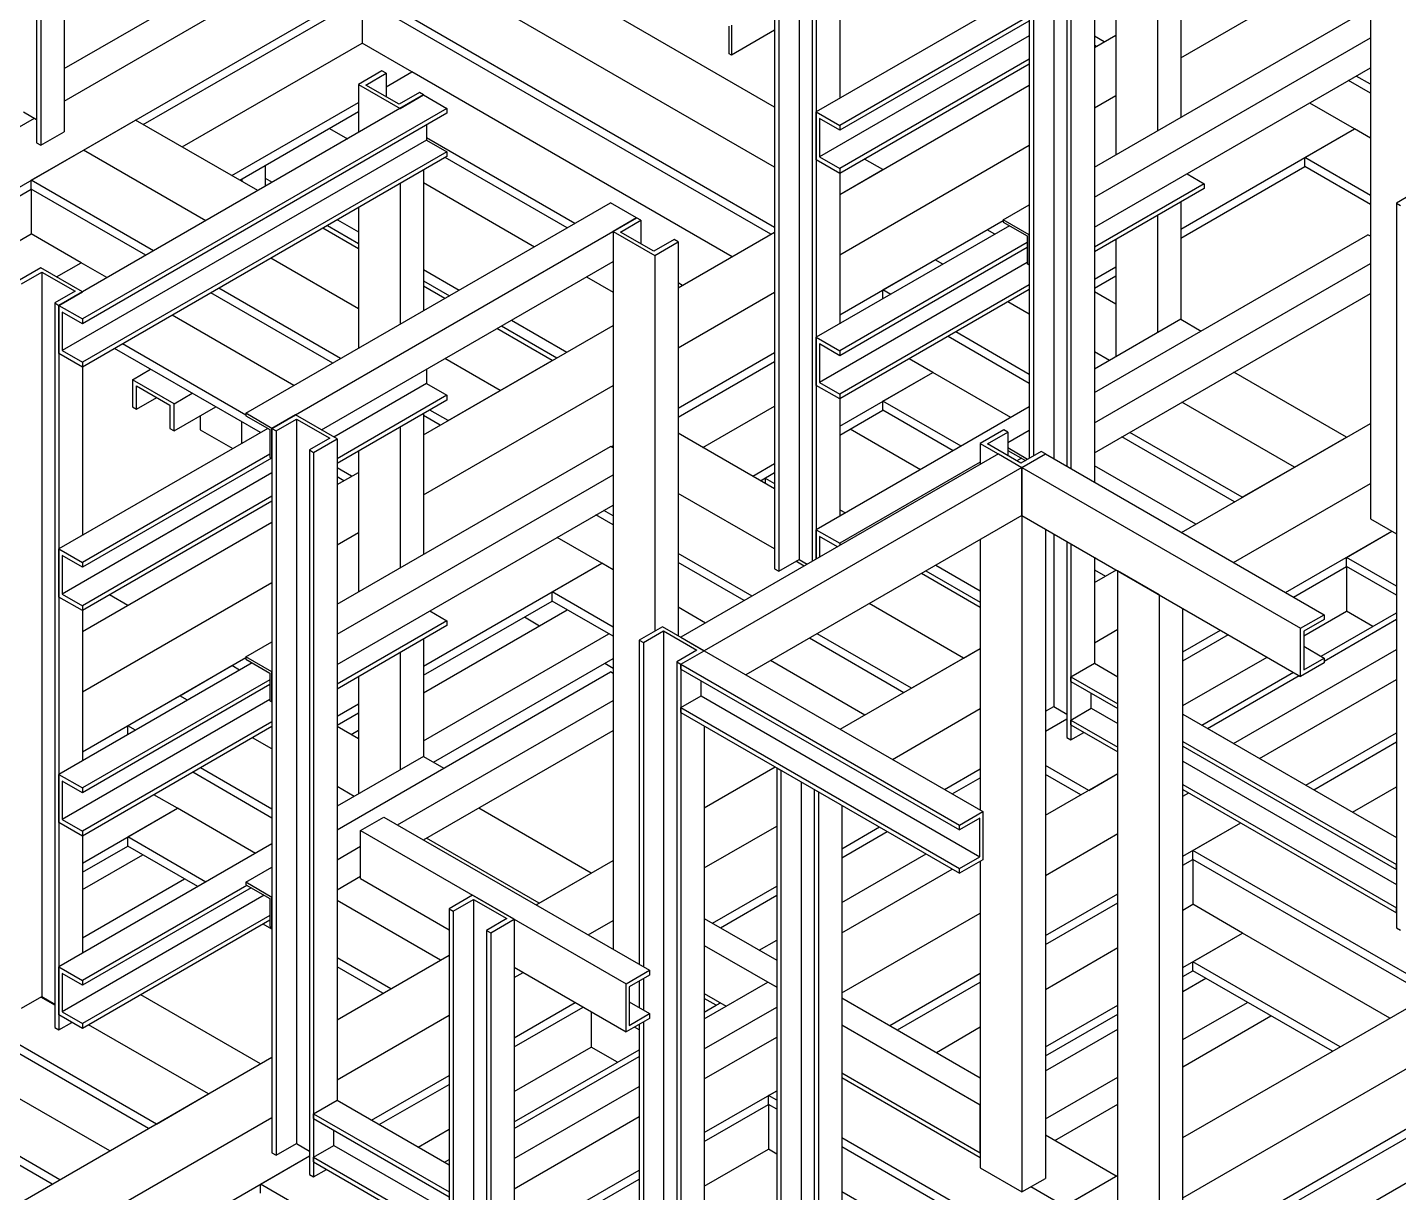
# Model space of a CAD drawing. Header units: millimetres. Extents: x 0 to 16187, y -20471 to 6290.
# Drawn here: x 7328.6 to 7421.6, y 2799.6 to 2878.7 of the extents above; entities that cross this region are included whole.
import ezdxf

# ---------------------------------------------------------------- set-up
doc = ezdxf.new("R2010")
doc.units = ezdxf.units.MM

msp = doc.modelspace()

# ---------------------------------------------------------------- linework, layer by layer
at = {"color": 7, "linetype": 'Continuous', "lineweight": 25}
for p, q in [((7331.05851, 2920.80916), (7331.05851, 2871.61257)), ((7329.18468, 2920.05398), (7329.18468, 2870.85739)), ((7329.46752, 2919.8907), (7329.46752, 2870.69411)), ((7255.61022, 2826.057), (7383.91474, 2900.12563)), ((7419.7297, 2894.52081), (7419.7297, 2845.32423)), ((7379.28319, 2891.13272), (7379.28319, 2841.93614)), ((7379.56603, 2890.96944), (7379.56603, 2841.77286)), ((7380.94489, 2891.76544), (7380.94489, 2842.56885)), ((7381.82878, 2889.66319), (7381.82878, 2842.43398)), ((7382.11162, 2889.4999), (7382.11162, 2842.59726)), ((7331.05851, 2875.89888), (7349.79684, 2886.71629)), ((7379.28319, 2873.28621), (7358.35283, 2885.36905)), ((7383.70261, 2885.31528), (7383.70261, 2873.88341)), ((7331.05851, 2873.69441), (7350.82214, 2885.10372)), ((7406.86036, 2876.63348), (7419.12866, 2883.71582)), ((7379.28319, 2869.20417), (7354.8173, 2883.32803)), ((7398.23365, 2881.78485), (7398.23365, 2849.41427)), ((7406.86036, 2882.14901), (7406.86036, 2872.59757)), ((7336.43261, 2872.10237), (7351.28176, 2880.6746)), ((7379.28319, 2865.12213), (7351.28176, 2881.28701)), ((7379.03562, 2864.65264), (7351.28176, 2880.6746)), ((7351.28176, 2880.6746), (7351.28176, 2877.63235)), ((7396.29141, 2881.15077), (7382.11162, 2872.96495)), ((7396.57195, 2881.15213), (7396.57195, 2849.43468)), ((7396.85479, 2880.98885), (7396.85479, 2849.59796)), ((7405.26937, 2881.23055), (7405.26937, 2871.67911)), ((7399.11754, 2879.6826), (7399.11754, 2848.90401)), ((7400.99137, 2880.43777), (7400.99137, 2847.82227)), ((7400.99137, 2869.20948), (7419.55292, 2879.92483)), ((7376.20728, 2876.89554), (7376.20728, 2878.77359)), ((7376.3487, 2878.85525), (7376.3487, 2876.8139)), ((7396.43053, 2879.39417), (7383.70261, 2872.04649)), ((7396.53868, 2879.12999), (7383.70261, 2871.71988)), ((7399.40038, 2879.51932), (7399.40038, 2848.74073)), ((7402.44094, 2879.59774), (7402.44094, 2870.04629)), ((7379.28319, 2878.50795), (7376.3487, 2876.8139)), ((7396.57195, 2878.12826), (7382.32375, 2869.90295)), ((7400.99137, 2877.32743), (7402.44094, 2878.16425)), ((7401.66206, 2877.71461), (7400.99137, 2878.10179)), ((7400.99137, 2867.16846), (7419.7297, 2877.98586)), ((7339.06756, 2870.58124), (7351.28176, 2877.63235)), ((7354.6582, 2875.68318), (7351.28176, 2877.63235)), ((7376.3487, 2876.8139), (7376.20728, 2876.89554)), ((7401.13164, 2877.40841), (7400.99137, 2877.48938)), ((7396.57195, 2876.53626), (7383.70261, 2869.10695)), ((7396.57195, 2876.20964), (7383.70261, 2868.78033)), ((7352.62527, 2875.74343), (7351.03428, 2874.82497)), ((7351.52925, 2874.78415), (7352.90811, 2875.58015)), ((7352.90811, 2875.58015), (7352.62527, 2875.74343)), ((7352.90811, 2874.67287), (7354.6582, 2875.68318)), ((7352.90811, 2875.58015), (7352.90811, 2873.98815)), ((7376.40067, 2863.13152), (7354.6582, 2875.68318)), ((7400.99137, 2865.1271), (7419.7297, 2875.94451)), ((7419.7297, 2874.22498), (7418.24038, 2875.08474)), ((7419.7297, 2874.83738), (7418.77079, 2875.39095)), ((7355.45369, 2874.11061), (7330.70496, 2859.82347)), ((7351.03428, 2874.82497), (7353.8627, 2873.19215)), ((7351.03428, 2874.82497), (7351.03428, 2871.55934)), ((7353.79199, 2873.4779), (7351.52925, 2874.78415)), ((7355.17085, 2874.27389), (7353.79199, 2873.4779)), ((7353.8627, 2873.19215), (7355.45369, 2874.11061)), ((7355.45369, 2874.11061), (7355.17085, 2874.27389)), ((7355.45369, 2874.11061), (7357.04468, 2873.19215)), ((7383.70261, 2867.34684), (7396.57195, 2874.77615)), ((7357.04468, 2873.19215), (7332.29595, 2858.90501)), ((7342.44399, 2868.63207), (7351.03428, 2873.59113)), ((7357.04468, 2873.19215), (7357.04468, 2872.86554)), ((7400.99137, 2873.24539), (7402.44094, 2874.08221)), ((7418.65136, 2871.80524), (7415.60543, 2873.56362)), ((7302.80959, 2857.38666), (7329.04325, 2872.53103)), ((7328.30079, 2872.95965), (7329.18468, 2872.44939)), ((7357.04468, 2872.86554), (7332.29595, 2858.57839)), ((7332.36666, 2870.36755), (7335.90219, 2872.40857)), ((7344.20377, 2867.61617), (7335.90219, 2872.40857)), ((7342.97441, 2868.32587), (7351.03428, 2872.97873)), ((7382.11162, 2872.96495), (7383.70261, 2872.04649)), ((7382.11162, 2869.69879), (7382.11162, 2872.96495)), ((7383.70261, 2871.71988), (7382.32375, 2872.51588)), ((7382.32375, 2872.51588), (7382.32375, 2869.90295)), ((7329.46752, 2870.69411), (7331.05851, 2871.61257)), ((7349.06883, 2871.8441), (7350.29819, 2871.13441)), ((7355.66582, 2872.06954), (7355.66582, 2871.0486)), ((7383.70261, 2872.04649), (7383.70261, 2871.71988)), ((7406.86036, 2864.99844), (7418.65136, 2871.80524)), ((7415.27493, 2869.85607), (7418.65136, 2871.80524)), ((7419.7297, 2871.18273), (7418.65136, 2871.80524)), ((7329.18468, 2870.85739), (7329.46752, 2870.69411)), ((7355.66582, 2871.0486), (7330.91709, 2856.76146)), ((7365.73411, 2865.39084), (7355.66582, 2871.20314)), ((7355.66582, 2871.0486), (7357.04468, 2870.25261)), ((7383.70261, 2863.2648), (7396.57195, 2870.69411)), ((7328.83112, 2868.32653), (7332.36666, 2870.36755)), ((7357.04468, 2870.25261), (7332.29595, 2855.96546)), ((7357.04468, 2869.92599), (7332.29595, 2855.63885)), ((7340.66824, 2865.57515), (7332.36666, 2870.36755)), ((7365.20369, 2865.08464), (7356.931, 2869.86036)), ((7357.04468, 2870.25261), (7357.04468, 2869.92599)), ((7383.70261, 2868.78033), (7382.11162, 2869.69879)), ((7382.32375, 2869.90295), (7383.70261, 2869.10695)), ((7386.6371, 2869.04089), (7385.39553, 2869.75763)), ((7419.7297, 2867.28438), (7415.27493, 2869.85607)), ((7415.27493, 2869.24366), (7415.27493, 2869.85607)), ((7344.70567, 2869.3253), (7344.70567, 2867.90591)), ((7355.45369, 2869.00753), (7355.45369, 2859.45609)), ((7383.70261, 2869.10695), (7383.70261, 2868.78033)), ((7383.70261, 2867.34684), (7386.6371, 2869.04089)), ((7383.70261, 2868.78033), (7383.70261, 2858.57327)), ((7406.86036, 2864.38603), (7415.27493, 2869.24366)), ((7407.28234, 2868.7588), (7408.45135, 2868.08395)), ((7419.7297, 2866.67198), (7415.27493, 2869.24366)), ((7307.61801, 2855.46805), (7328.83112, 2867.71412)), ((7337.1327, 2863.53413), (7328.83112, 2868.32653)), ((7328.83112, 2867.71412), (7328.83112, 2868.32653)), ((7336.60229, 2863.22793), (7328.83112, 2867.71412)), ((7328.83112, 2867.71412), (7328.83112, 2864.67188)), ((7343.11468, 2868.40684), (7343.11468, 2868.24489)), ((7344.70567, 2868.46435), (7345.18935, 2868.18513)), ((7353.8627, 2868.08907), (7353.8627, 2858.53763)), ((7355.45369, 2868.1582), (7362.99076, 2863.80714)), ((7408.45135, 2868.08395), (7400.99137, 2863.7774)), ((7408.45135, 2867.75733), (7400.99137, 2863.45078)), ((7408.45135, 2868.08395), (7408.45135, 2867.75733)), ((7423.08846, 2867.6814), (7421.49747, 2866.76294)), ((7343.39752, 2852.49621), (7368.14626, 2866.78335)), ((7369.91403, 2865.76284), (7368.14626, 2866.78335)), ((7394.80418, 2865.63769), (7396.57195, 2866.6582)), ((7406.86036, 2866.83887), (7406.86036, 2858.8773)), ((7421.49747, 2866.76294), (7421.78031, 2866.59966)), ((7421.49747, 2866.76294), (7421.49747, 2817.56635)), ((7345.16529, 2851.4757), (7369.91403, 2865.76284)), ((7351.03428, 2866.45625), (7351.03428, 2856.90481)), ((7369.91403, 2865.76284), (7368.32304, 2864.84438)), ((7370.19687, 2865.59956), (7369.91403, 2865.76284)), ((7405.26937, 2865.92041), (7405.26937, 2857.95884)), ((7351.03428, 2863.673), (7348.62365, 2865.06463)), ((7348.93736, 2865.24573), (7351.03428, 2864.03521)), ((7349.60922, 2865.63359), (7351.03428, 2864.81093)), ((7368.32304, 2864.84438), (7371.15146, 2863.21156)), ((7368.32304, 2864.84438), (7368.32304, 2816.10482)), ((7368.81801, 2864.80356), (7370.19687, 2865.59956)), ((7371.08075, 2863.49731), (7368.81801, 2864.80356)), ((7370.19687, 2865.59956), (7370.19687, 2864.00756)), ((7372.74245, 2861.01968), (7379.28319, 2864.79556)), ((7395.23058, 2865.22823), (7382.11162, 2857.65481)), ((7383.70261, 2859.18276), (7394.80418, 2865.59156)), ((7390.17264, 2862.91783), (7393.70817, 2864.95885)), ((7394.23606, 2864.6541), (7393.70817, 2864.95885)), ((7396.57195, 2864.61718), (7394.80418, 2865.63769)), ((7394.80418, 2865.63769), (7394.80418, 2865.47438)), ((7394.80418, 2865.47438), (7396.43053, 2864.53551)), ((7310.25295, 2853.94693), (7328.83112, 2864.67188)), ((7332.20756, 2862.7227), (7328.83112, 2864.67188)), ((7372.45961, 2864.2933), (7371.08075, 2863.49731)), ((7371.15146, 2863.21156), (7372.74245, 2864.13002)), ((7372.74245, 2864.13002), (7372.45961, 2864.2933)), ((7372.74245, 2864.13002), (7372.74245, 2837.39266)), ((7396.43053, 2864.08403), (7383.70261, 2856.73635)), ((7396.43053, 2864.53551), (7396.43053, 2862.65747)), ((7396.57195, 2862.57583), (7396.57195, 2864.61718)), ((7400.99137, 2853.89934), (7419.55292, 2864.61469)), ((7402.44094, 2864.2876), (7402.44094, 2856.32603)), ((7419.7297, 2864.51264), (7419.55292, 2864.61469)), ((7351.03428, 2859.59096), (7345.08811, 2863.02361)), ((7371.15146, 2863.21156), (7371.15146, 2837.69881)), ((7396.43053, 2863.75741), (7383.70261, 2856.40974)), ((7329.46752, 2862.37475), (7327.87653, 2861.45629)), ((7328.15937, 2861.293), (7329.53823, 2862.089)), ((7332.29595, 2860.74193), (7329.46752, 2862.37475)), ((7329.53823, 2862.089), (7331.80097, 2860.78275)), ((7329.53823, 2862.089), (7329.53823, 2812.89242)), ((7330.53617, 2861.75783), (7332.20756, 2862.7227)), ((7333.96734, 2861.7068), (7332.20756, 2862.7227)), ((7348.52433, 2851.37348), (7368.32304, 2862.80303)), ((7355.45369, 2862.25965), (7357.88191, 2860.85787)), ((7396.43053, 2862.73648), (7382.32375, 2854.5928)), ((7386.6371, 2860.87681), (7390.17264, 2862.91783)), ((7390.70052, 2862.61308), (7390.17264, 2862.91783)), ((7396.43053, 2862.65747), (7396.57195, 2862.57583)), ((7400.99137, 2851.85832), (7419.7297, 2862.67572)), ((7400.99137, 2861.61035), (7402.44094, 2862.44716)), ((7355.45369, 2861.48394), (7357.21005, 2860.47001)), ((7356.89634, 2860.28891), (7355.45369, 2861.12173)), ((7366.52658, 2861.76596), (7368.32304, 2860.72888)), ((7373.02423, 2861.18234), (7372.74245, 2861.34501)), ((7396.57195, 2861.22612), (7383.70261, 2853.79681)), ((7400.99137, 2860.99794), (7402.44094, 2861.83476)), ((7331.80097, 2860.78275), (7330.42211, 2859.98675)), ((7330.70496, 2859.82347), (7332.29595, 2860.74193)), ((7349.29485, 2855.90066), (7341.02216, 2860.67639)), ((7349.82527, 2856.20687), (7341.55258, 2860.98259)), ((7372.74245, 2856.93764), (7379.28319, 2860.71352)), ((7396.57195, 2860.8995), (7383.70261, 2853.47019)), ((7387.16499, 2860.57206), (7386.6371, 2860.87681)), ((7386.6371, 2860.26732), (7386.6371, 2860.87681)), ((7402.44094, 2859.91753), (7400.99137, 2860.75434)), ((7400.99137, 2849.81696), (7419.7297, 2860.63437)), ((7330.42211, 2859.98675), (7330.42211, 2810.79017)), ((7330.42211, 2859.98675), (7330.70496, 2859.82347)), ((7330.70496, 2859.82347), (7332.29595, 2858.90501)), ((7330.70496, 2856.55731), (7330.70496, 2859.82347)), ((7330.70496, 2859.82347), (7330.70496, 2810.62689)), ((7332.29595, 2858.57839), (7330.91709, 2859.37439)), ((7330.91709, 2859.37439), (7330.91709, 2856.76146)), ((7396.57195, 2859.22358), (7395.1204, 2860.06154)), ((7332.29595, 2858.90501), (7332.29595, 2858.57839)), ((7346.6599, 2854.37954), (7338.38721, 2859.15526)), ((7355.45369, 2851.03909), (7368.32304, 2858.4684)), ((7360.74587, 2858.42882), (7364.50018, 2856.26151)), ((7361.41773, 2858.81668), (7365.17204, 2856.64937)), ((7406.86036, 2858.8773), (7400.99137, 2855.48921)), ((7406.86036, 2858.8773), (7408.23737, 2858.08237)), ((7364.18646, 2856.08041), (7360.43216, 2858.24772)), ((7382.11162, 2857.65481), (7383.70261, 2856.73635)), ((7382.11162, 2854.38865), (7382.11162, 2857.65481)), ((7396.57195, 2854.52913), (7391.05445, 2857.71432)), ((7396.57195, 2855.14154), (7391.58487, 2858.02052)), ((7332.29595, 2855.63885), (7330.70496, 2856.55731)), ((7330.91709, 2856.76146), (7332.29595, 2855.96546)), ((7344.38172, 2851.18395), (7334.48036, 2856.89988)), ((7343.39752, 2852.36452), (7335.01078, 2857.20609)), ((7372.74245, 2852.8556), (7379.28319, 2856.63148)), ((7383.70261, 2856.40974), (7382.32375, 2857.20574)), ((7382.32375, 2857.20574), (7382.32375, 2854.5928)), ((7383.70261, 2856.73635), (7383.70261, 2856.40974)), ((7402.01607, 2856.08076), (7400.99137, 2856.6723)), ((7332.29595, 2855.96546), (7332.29595, 2855.63885)), ((7332.29595, 2855.63885), (7332.29595, 2844.20698)), ((7335.69006, 2854.77122), (7336.92889, 2855.48638)), ((7355.66582, 2855.49618), (7355.66582, 2854.51365)), ((7360.65093, 2854.03939), (7356.89662, 2856.2067)), ((7360.65093, 2854.03939), (7364.18646, 2856.08041)), ((7372.74245, 2852.24319), (7379.28319, 2856.01908)), ((7390.01354, 2855.27298), (7388.4195, 2856.19319)), ((7335.69006, 2854.77122), (7335.69006, 2852.93401)), ((7338.51849, 2853.13841), (7335.69006, 2854.77122)), ((7382.32375, 2854.5928), (7383.70261, 2853.79681)), ((7383.70261, 2851.62976), (7390.01354, 2855.27298)), ((7386.6371, 2853.3238), (7390.01354, 2855.27298)), ((7395.31517, 2852.21241), (7390.01354, 2855.27298)), ((7418.10335, 2850.87581), (7410.46445, 2855.28565)), ((7335.9729, 2854.36298), (7338.23564, 2853.05673)), ((7335.9729, 2852.77072), (7335.9729, 2854.36298)), ((7338.51849, 2853.13841), (7339.75731, 2853.85357)), ((7355.66582, 2854.51365), (7349.37532, 2850.88222)), ((7357.04468, 2853.71765), (7349.58471, 2849.4111)), ((7355.45369, 2846.95705), (7368.32304, 2854.38636)), ((7355.66582, 2854.51365), (7357.04468, 2853.71765)), ((7357.04468, 2853.71765), (7357.04468, 2853.39104)), ((7357.11539, 2851.99837), (7360.65093, 2854.03939)), ((7383.70261, 2853.47019), (7382.11162, 2854.38865)), ((7383.70261, 2853.79681), (7383.70261, 2853.47019)), ((7335.69006, 2852.93401), (7335.9729, 2852.77072)), ((7335.9729, 2852.77072), (7337.35198, 2853.56685)), ((7338.23564, 2853.05673), (7338.23564, 2851.46447)), ((7338.51849, 2851.30119), (7338.51849, 2853.13841)), ((7338.51849, 2851.30119), (7341.34856, 2852.93496)), ((7357.04468, 2853.39104), (7349.58471, 2849.08449)), ((7357.11539, 2851.99837), (7355.87382, 2852.71511)), ((7374.4229, 2850.17104), (7379.28319, 2852.97683)), ((7396.57195, 2852.93793), (7382.11162, 2844.59016)), ((7383.70261, 2853.47019), (7383.70261, 2845.50862)), ((7383.70261, 2851.01735), (7386.6371, 2852.7114)), ((7391.93874, 2850.26323), (7386.6371, 2853.3238)), ((7386.6371, 2852.7114), (7386.6371, 2853.3238)), ((7391.40832, 2849.95703), (7386.6371, 2852.7114)), ((7414.56782, 2848.83479), (7406.92891, 2853.24463)), ((7340.28625, 2852.3217), (7340.28625, 2851.38162)), ((7343.11468, 2850.4525), (7343.11468, 2851.9154)), ((7343.39752, 2852.49621), (7343.39752, 2852.3329)), ((7345.16529, 2851.4757), (7343.39752, 2852.49621)), ((7343.39752, 2852.3329), (7345.02387, 2851.39403)), ((7346.75628, 2852.39416), (7345.16529, 2851.4757)), ((7345.44813, 2851.31242), (7346.82699, 2852.10841)), ((7349.58471, 2850.76134), (7346.75628, 2852.39416)), ((7346.82699, 2852.10841), (7349.08973, 2850.80216)), ((7346.82699, 2852.10841), (7346.82699, 2802.91183)), ((7355.45369, 2852.47258), (7355.45369, 2842.92113)), ((7356.58498, 2851.69216), (7355.45369, 2852.34524)), ((7406.90264, 2844.40977), (7419.7297, 2851.81468)), ((7344.88475, 2851.47434), (7330.70496, 2843.28852)), ((7338.23564, 2851.46447), (7338.51849, 2851.30119)), ((7340.28625, 2851.38162), (7342.50519, 2850.10065)), ((7345.02387, 2851.39403), (7345.02387, 2849.51599)), ((7345.16529, 2849.43434), (7345.16529, 2851.4757)), ((7345.16529, 2851.4757), (7345.44813, 2851.31242)), ((7345.16529, 2851.4757), (7345.16529, 2802.27911)), ((7345.44813, 2851.31242), (7345.44813, 2802.11583)), ((7353.8627, 2851.55412), (7353.8627, 2842.00268)), ((7379.28319, 2847.36525), (7372.74245, 2851.14114)), ((7384.42417, 2851.4339), (7389.19539, 2848.67953)), ((7394.83954, 2851.37365), (7393.24855, 2850.45519)), ((7393.74352, 2850.41437), (7395.12238, 2851.21036)), ((7395.12238, 2851.21036), (7394.83954, 2851.37365)), ((7395.12238, 2850.51124), (7396.57195, 2851.34806)), ((7395.12238, 2851.21036), (7395.12238, 2849.61837)), ((7410.50187, 2846.48756), (7402.86296, 2850.89741)), ((7411.03229, 2846.79377), (7403.39338, 2851.20361)), ((7414.56782, 2848.83479), (7418.10335, 2850.87581)), ((7349.08973, 2850.80216), (7347.71087, 2850.00616)), ((7347.71087, 2850.00616), (7347.71087, 2800.80958)), ((7347.71087, 2850.00616), (7347.99372, 2849.84288)), ((7347.99372, 2849.84288), (7349.58471, 2850.76134)), ((7349.58471, 2850.76134), (7349.58471, 2805.8516)), ((7349.58471, 2839.53304), (7368.14626, 2850.2484)), ((7351.03428, 2849.9213), (7351.03428, 2840.36986)), ((7368.32304, 2850.14635), (7368.14626, 2850.2484)), ((7368.18621, 2850.22533), (7368.32304, 2850.30432)), ((7393.24855, 2850.45519), (7393.24855, 2849.02647)), ((7393.24855, 2850.45519), (7396.07698, 2848.82237)), ((7396.00627, 2849.10811), (7393.74352, 2850.41437)), ((7396.4614, 2849.37086), (7395.12238, 2850.14386)), ((7395.12238, 2849.98055), (7396.31996, 2849.2892)), ((7395.1596, 2849.95907), (7395.12238, 2849.93758)), ((7397.38512, 2849.90411), (7396.00627, 2849.10811)), ((7397.66797, 2849.74083), (7397.38512, 2849.90411)), ((7345.02387, 2849.71773), (7332.29595, 2842.37006)), ((7345.13202, 2849.45355), (7332.29595, 2842.04344)), ((7345.02387, 2849.51599), (7345.16529, 2849.43434)), ((7347.99372, 2849.84288), (7347.99372, 2800.6463)), ((7394.48599, 2849.74083), (7372.91923, 2837.29061)), ((7377.79933, 2848.22187), (7379.28319, 2849.07848)), ((7393.24855, 2849.18246), (7383.70261, 2843.6717)), ((7394.48599, 2849.74083), (7396.07698, 2848.82237)), ((7396.04385, 2849.4486), (7395.73016, 2849.26751)), ((7396.07698, 2848.82237), (7397.66797, 2849.74083)), ((7397.66797, 2849.74083), (7416.58307, 2838.82137)), ((7345.16529, 2848.45182), (7330.91709, 2840.22651)), ((7350.57359, 2848.22187), (7349.58471, 2848.79274)), ((7349.58471, 2847.65099), (7351.03428, 2848.48781)), ((7349.58471, 2837.49202), (7368.32304, 2848.30943)), ((7350.04318, 2847.91566), (7349.58471, 2848.18033)), ((7396.07698, 2848.82237), (7374.51022, 2836.37215)), ((7378.32975, 2847.91566), (7379.28319, 2848.46607)), ((7378.64679, 2848.09869), (7378.64679, 2847.73263)), ((7378.64679, 2848.09484), (7379.28319, 2847.72746)), ((7396.07698, 2845.55621), (7396.07698, 2848.82237)), ((7396.07698, 2848.82237), (7414.99208, 2837.90291)), ((7396.07698, 2848.82237), (7396.07698, 2799.62579)), ((7407.86692, 2844.96644), (7400.99137, 2848.93561)), ((7411.03229, 2846.79377), (7414.56782, 2848.83479)), ((7410.43817, 2842.36875), (7419.7297, 2847.73263)), ((7345.16529, 2846.85983), (7332.29595, 2839.43051)), ((7345.16529, 2846.53321), (7332.29595, 2839.1039)), ((7349.58471, 2835.45067), (7368.32304, 2846.26808)), ((7379.28319, 2843.28321), (7372.74245, 2847.0591)), ((7358.06999, 2766.90823), (7493.83449, 2845.28341)), ((7368.32304, 2844.91593), (7367.15191, 2845.592)), ((7368.32304, 2845.52833), (7367.68233, 2845.8982)), ((7396.07698, 2845.55621), (7377.33911, 2834.73907)), ((7383.70261, 2845.9519), (7384.08654, 2845.73026)), ((7396.07698, 2845.55621), (7414.99208, 2834.63675)), ((7419.7297, 2845.32423), (7421.49747, 2844.30372)), ((7332.29595, 2837.6704), (7345.16529, 2845.09972)), ((7349.58471, 2843.56895), (7351.03428, 2844.40577)), ((7382.11162, 2844.59016), (7383.70261, 2843.6717)), ((7382.11162, 2842.59726), (7382.11162, 2844.59016)), ((7397.66797, 2844.63775), (7397.66797, 2800.54425)), ((7398.23365, 2844.31118), (7398.23365, 2832.58826)), ((7413.9737, 2840.32773), (7421.17927, 2844.48741)), ((7418.10335, 2842.71172), (7421.17927, 2844.48741)), ((7367.5629, 2842.3125), (7364.51696, 2844.07088)), ((7383.55482, 2843.4304), (7382.32375, 2844.14108)), ((7382.32375, 2844.14108), (7382.32375, 2842.71972)), ((7383.70261, 2843.6717), (7383.70261, 2843.51572)), ((7393.24855, 2843.92339), (7393.24855, 2825.55474)), ((7399.11754, 2843.80093), (7399.11754, 2830.48601)), ((7399.40038, 2843.63765), (7399.40038, 2830.32273)), ((7330.70496, 2843.28852), (7332.29595, 2842.37006)), ((7330.70496, 2840.02236), (7330.70496, 2843.28852)), ((7332.29595, 2842.04344), (7330.91709, 2842.83944)), ((7330.91709, 2842.83944), (7330.91709, 2840.22651)), ((7377.75599, 2840.08281), (7372.74245, 2842.97706)), ((7379.56603, 2841.77286), (7380.94489, 2842.56885)), ((7380.94489, 2842.56885), (7381.50365, 2842.24629)), ((7400.99137, 2842.71919), (7400.99137, 2835.52803)), ((7421.49747, 2840.75235), (7418.10335, 2842.71172)), ((7418.10335, 2842.09932), (7418.10335, 2842.71172)), ((7332.29595, 2842.37006), (7332.29595, 2842.04344)), ((7355.45369, 2835.322), (7367.5629, 2842.3125)), ((7364.18646, 2840.36332), (7367.5629, 2842.3125)), ((7368.32304, 2841.87368), (7367.5629, 2842.3125)), ((7377.22557, 2839.7766), (7372.74245, 2842.36465)), ((7379.28319, 2841.93614), (7379.56603, 2841.77286)), ((7381.29152, 2842.12383), (7380.73276, 2842.44639)), ((7393.24855, 2839.30322), (7389.24693, 2841.61331)), ((7389.56065, 2841.79441), (7393.24855, 2839.66543)), ((7390.23251, 2842.18227), (7393.24855, 2840.44114)), ((7400.99137, 2841.86986), (7401.74714, 2841.43356)), ((7400.99137, 2840.99727), (7402.48276, 2841.85823)), ((7405.41079, 2840.16791), (7402.58236, 2841.80073)), ((7402.58236, 2795.87031), (7402.58236, 2841.80073)), ((7414.50412, 2840.02153), (7418.10335, 2842.09932)), ((7421.49747, 2840.13994), (7418.10335, 2842.09932)), ((7418.10335, 2842.09932), (7418.10335, 2839.05707)), ((7332.29595, 2833.58836), (7345.16529, 2841.01768)), ((7332.29595, 2839.1039), (7330.70496, 2840.02236)), ((7330.91709, 2840.22651), (7332.29595, 2839.43051)), ((7335.37186, 2839.44609), (7334.13029, 2840.16284)), ((7355.45369, 2834.7096), (7364.18646, 2839.75092)), ((7368.32304, 2837.97533), (7364.18646, 2840.36332)), ((7364.18646, 2839.75092), (7364.18646, 2840.36332)), ((7368.32304, 2837.36292), (7364.18646, 2839.75092)), ((7405.41079, 2794.23749), (7405.41079, 2840.16791)), ((7332.29595, 2837.6704), (7335.37186, 2839.44609)), ((7332.29595, 2839.43051), (7332.29595, 2839.1039)), ((7332.29595, 2839.1039), (7332.29595, 2828.89684)), ((7355.45369, 2833.5242), (7365.21316, 2839.15822)), ((7355.87568, 2839.08237), (7357.04468, 2838.40751)), ((7374.59062, 2838.25548), (7372.74245, 2839.3224)), ((7392.11718, 2835.87431), (7385.7114, 2839.57229)), ((7407.00178, 2795.15595), (7407.00178, 2839.24945)), ((7414.99208, 2837.90291), (7416.58307, 2838.82137)), ((7415.20422, 2837.38343), (7418.10335, 2839.05707)), ((7416.37745, 2836.00053), (7421.49747, 2838.95625)), ((7416.58307, 2838.82137), (7416.58307, 2838.49475)), ((7419.88773, 2838.02697), (7418.10335, 2839.05707)), ((7357.04468, 2838.40751), (7349.58471, 2834.10096)), ((7357.04468, 2838.0809), (7349.58471, 2833.77434)), ((7357.04468, 2838.40751), (7357.04468, 2838.0809)), ((7362.30993, 2838.66762), (7363.33662, 2838.07492)), ((7371.68179, 2838.00496), (7370.0908, 2837.0865)), ((7374.51022, 2836.37215), (7371.68179, 2838.00496)), ((7400.99137, 2836.91523), (7402.58236, 2837.83369)), ((7414.99208, 2834.63675), (7414.99208, 2837.90291)), ((7416.58307, 2838.49475), (7415.20422, 2837.69876)), ((7416.58307, 2835.6709), (7421.49747, 2838.50792)), ((7343.39752, 2835.96126), (7345.16529, 2836.98177)), ((7355.45369, 2830.25857), (7368.04158, 2837.5254)), ((7355.45369, 2837.16244), (7355.45369, 2829.20087)), ((7370.0908, 2837.0865), (7370.37365, 2836.92322)), ((7370.0908, 2837.0865), (7370.0908, 2815.08431)), ((7370.37365, 2836.92322), (7371.7525, 2837.71922)), ((7370.37365, 2836.92322), (7370.37365, 2814.92102)), ((7371.7525, 2837.71922), (7374.01525, 2836.41297)), ((7371.7525, 2837.71922), (7371.7525, 2788.52264)), ((7372.91923, 2837.29061), (7374.51022, 2836.37215)), ((7388.05123, 2833.52708), (7381.64545, 2837.22506)), ((7388.58165, 2833.83329), (7382.17586, 2837.53127)), ((7407.00178, 2836.30292), (7409.55383, 2837.77619)), ((7407.00178, 2835.69052), (7410.08424, 2837.46999)), ((7415.20422, 2837.69876), (7415.20422, 2835.08583)), ((7345.16529, 2834.94075), (7343.39752, 2835.96126)), ((7343.39752, 2835.96126), (7343.39752, 2835.79795)), ((7353.8627, 2836.24398), (7353.8627, 2828.28241)), ((7374.01525, 2836.41297), (7372.63639, 2835.61697)), ((7372.91923, 2835.45369), (7374.51022, 2836.37215)), ((7374.51022, 2836.37215), (7393.42533, 2825.45269)), ((7383.74489, 2831.04109), (7393.24855, 2836.52743)), ((7392.11718, 2835.87431), (7393.24855, 2836.52743)), ((7407.00178, 2832.64827), (7412.71919, 2835.94886)), ((7410.43124, 2830.07851), (7421.49747, 2836.4669)), ((7415.20422, 2836.67782), (7416.58307, 2835.88182)), ((7343.82392, 2835.55179), (7330.70496, 2827.97838)), ((7332.29595, 2829.50632), (7343.39752, 2835.91513)), ((7338.90739, 2833.32303), (7342.44293, 2835.36405)), ((7342.97082, 2835.05931), (7342.44293, 2835.36405)), ((7343.39752, 2835.79795), (7345.02387, 2834.85908)), ((7356.12885, 2828.81111), (7368.32304, 2835.85067)), ((7367.7563, 2835.52349), (7368.32304, 2835.19632)), ((7372.63639, 2835.61697), (7372.63639, 2786.42039)), ((7372.63639, 2835.61697), (7372.91923, 2835.45369)), ((7372.91923, 2835.45369), (7391.83434, 2824.53423)), ((7372.91923, 2835.12707), (7372.91923, 2835.45369)), ((7372.91923, 2835.45369), (7372.91923, 2786.2571)), ((7372.91923, 2835.12707), (7391.83434, 2824.20761)), ((7385.41628, 2832.00596), (7379.0105, 2835.70394)), ((7388.58165, 2833.83329), (7392.11718, 2835.87431)), ((7399.40038, 2834.60957), (7400.99137, 2835.52803)), ((7400.99137, 2835.52803), (7402.58236, 2834.60957)), ((7416.58307, 2835.55521), (7414.99208, 2834.63675)), ((7415.20422, 2835.08583), (7416.58307, 2835.88182)), ((7416.58307, 2835.88182), (7416.58307, 2835.55521)), ((7345.02387, 2834.40759), (7332.29595, 2827.05992)), ((7345.02387, 2834.08098), (7332.29595, 2826.7333)), ((7345.02387, 2834.85908), (7345.02387, 2832.98103)), ((7345.16529, 2832.89939), (7345.16529, 2834.94075)), ((7349.58471, 2824.2229), (7368.14626, 2834.93826)), ((7351.03428, 2834.61116), (7351.03428, 2826.64959)), ((7368.32304, 2834.83621), (7368.14626, 2834.93826)), ((7374.29809, 2833.31014), (7374.29809, 2834.33107)), ((7399.40038, 2834.60957), (7402.58236, 2832.77265)), ((7399.40038, 2834.28295), (7399.40038, 2834.60957)), ((7399.40038, 2834.28295), (7402.58236, 2832.44604)), ((7408.27517, 2831.32318), (7414.50357, 2834.91876)), ((7408.66348, 2831.09902), (7414.89188, 2834.6946)), ((7412.1993, 2829.05783), (7421.49747, 2834.42555)), ((7335.37186, 2831.28201), (7338.90739, 2833.32303)), ((7339.43528, 2833.01829), (7338.90739, 2833.32303)), ((7372.91923, 2832.51414), (7374.29809, 2833.31014)), ((7374.29809, 2833.31014), (7393.21319, 2822.39068)), ((7400.77924, 2832.46602), (7400.77924, 2833.48696)), ((7345.02387, 2833.06004), (7330.91709, 2824.91637)), ((7345.02387, 2832.98103), (7345.16529, 2832.89939)), ((7349.58471, 2831.93391), (7351.03428, 2832.77073)), ((7353.69041, 2824.55205), (7368.32304, 2832.99929)), ((7372.91923, 2832.18752), (7372.91923, 2832.51414)), ((7372.91923, 2832.51414), (7391.83434, 2821.59468)), ((7387.28042, 2829.00007), (7393.24855, 2832.44539)), ((7397.66797, 2832.2617), (7398.23365, 2832.58826)), ((7398.23365, 2832.58826), (7399.11754, 2832.07801)), ((7399.40038, 2831.67002), (7400.77924, 2832.46602)), ((7400.77924, 2832.46602), (7402.58236, 2831.4251)), ((7345.16529, 2831.54969), (7332.29595, 2824.12037)), ((7335.89975, 2830.97727), (7335.37186, 2831.28201)), ((7335.37186, 2830.67252), (7335.37186, 2831.28201)), ((7349.58471, 2831.3215), (7351.03428, 2832.15832)), ((7372.91923, 2832.18752), (7391.83434, 2821.26807)), ((7397.66797, 2830.91463), (7399.11754, 2831.75145)), ((7399.40038, 2831.34341), (7399.40038, 2831.67002)), ((7399.40038, 2831.67002), (7402.58236, 2829.83311)), ((7399.40038, 2831.34341), (7402.58236, 2829.50649)), ((7407.00178, 2832.0583), (7421.49747, 2823.69011)), ((7345.16529, 2831.22307), (7332.29595, 2823.79376)), ((7345.16529, 2829.71043), (7343.85516, 2830.46675)), ((7351.03428, 2830.40437), (7349.58471, 2831.24119)), ((7350.54184, 2830.68865), (7351.03428, 2830.97293)), ((7355.45846, 2823.53138), (7368.32304, 2830.95794)), ((7374.51022, 2831.26907), (7374.51022, 2787.17556)), ((7399.11754, 2830.48601), (7399.40038, 2830.32273)), ((7399.40038, 2830.32273), (7400.28441, 2830.83307)), ((7410.43124, 2830.07851), (7408.66348, 2831.09902)), ((7415.34624, 2827.24114), (7421.49747, 2830.79217)), ((7407.00178, 2830.22138), (7421.49747, 2821.85319)), ((7407.00178, 2829.89476), (7421.49747, 2821.52658)), ((7415.87666, 2826.93494), (7421.49747, 2830.17976)), ((7355.45369, 2829.20087), (7349.58471, 2825.81277)), ((7355.45369, 2829.20087), (7356.83071, 2828.40593)), ((7374.51022, 2825.71003), (7379.32501, 2828.48955)), ((7400.60246, 2826.89382), (7397.66797, 2828.58786)), ((7407.00178, 2828.87383), (7421.49747, 2820.50564)), ((7330.70496, 2827.97838), (7332.29595, 2827.05992)), ((7330.70496, 2824.71221), (7330.70496, 2827.97838)), ((7345.16529, 2825.01598), (7339.78921, 2828.11952)), ((7345.16529, 2825.62838), (7340.31962, 2828.42573)), ((7379.42461, 2828.43205), (7379.70746, 2828.26877)), ((7379.42461, 2828.43205), (7379.42461, 2782.50163)), ((7379.70746, 2828.26877), (7379.70746, 2782.33834)), ((7390.81596, 2826.95905), (7393.24855, 2828.36335)), ((7391.34637, 2826.65284), (7393.24855, 2827.75095)), ((7397.66797, 2825.19977), (7402.58236, 2828.03679)), ((7400.07204, 2826.58761), (7397.66797, 2827.97546)), ((7400.60246, 2826.89382), (7402.58236, 2828.03679)), ((7332.29595, 2826.7333), (7330.91709, 2827.5293)), ((7330.91709, 2827.5293), (7330.91709, 2824.91637)), ((7332.29595, 2827.05992), (7332.29595, 2826.7333)), ((7350.75083, 2826.48596), (7349.58471, 2827.15915)), ((7381.08631, 2827.47277), (7381.08631, 2783.13434)), ((7381.9702, 2826.96251), (7381.9702, 2781.03209)), ((7381.9702, 2826.96251), (7382.25304, 2826.79923)), ((7382.25304, 2826.79923), (7382.25304, 2780.86881)), ((7407.00178, 2827.28183), (7421.49747, 2818.91365)), ((7407.00178, 2826.95521), (7421.49747, 2818.58703)), ((7407.00178, 2826.50602), (7407.39083, 2826.73062)), ((7418.51161, 2825.41381), (7421.49747, 2827.13751)), ((7338.74829, 2825.67818), (7337.15426, 2826.5984)), ((7383.84403, 2825.88077), (7383.84403, 2781.78727)), ((7330.91709, 2824.91637), (7332.29595, 2824.12037)), ((7332.29595, 2821.95332), (7338.74829, 2825.67818)), ((7335.37186, 2823.72901), (7338.74829, 2825.67818)), ((7344.04993, 2822.61761), (7338.74829, 2825.67818)), ((7351.1757, 2824.16685), (7352.76669, 2825.0853)), ((7352.76669, 2825.0853), (7370.79791, 2814.6761)), ((7366.83811, 2821.28101), (7359.1992, 2825.69086)), ((7391.83434, 2824.53423), (7393.42533, 2825.45269)), ((7393.21319, 2825.00361), (7391.83434, 2824.20761)), ((7393.21319, 2822.39068), (7393.21319, 2825.00361)), ((7393.42533, 2825.45269), (7393.42533, 2822.18653)), ((7332.29595, 2823.79376), (7330.70496, 2824.71221)), ((7332.29595, 2824.12037), (7332.29595, 2823.79376)), ((7351.1757, 2824.16685), (7369.20692, 2813.75764)), ((7351.1757, 2820.90068), (7351.1757, 2824.16685)), ((7374.51022, 2821.62799), (7379.42461, 2824.465)), ((7383.84403, 2822.93424), (7386.39608, 2824.4075)), ((7383.84403, 2822.32183), (7386.9265, 2824.1013)), ((7391.83434, 2824.20761), (7391.83434, 2824.53423)), ((7397.66797, 2821.11773), (7402.58236, 2823.95475)), ((7407.00178, 2822.42398), (7410.92636, 2824.6896)), ((7407.67353, 2822.81178), (7410.92636, 2824.6896)), ((7345.16529, 2823.2615), (7330.70496, 2814.91373)), ((7332.29595, 2823.79376), (7332.29595, 2815.83218)), ((7332.29595, 2821.34092), (7335.37186, 2823.1166)), ((7340.67349, 2820.66844), (7335.37186, 2823.72901)), ((7335.37186, 2823.1166), (7335.37186, 2823.72901)), ((7340.14308, 2820.36224), (7335.37186, 2823.1166)), ((7349.58471, 2822.18188), (7351.1757, 2823.10034)), ((7363.30258, 2819.23999), (7355.66367, 2823.64984)), ((7332.29595, 2820.15552), (7336.39856, 2822.5239)), ((7363.09737, 2819.12153), (7368.32304, 2822.13824)), ((7383.84403, 2819.27958), (7389.56145, 2822.58018)), ((7391.83434, 2821.59468), (7393.21319, 2822.39068)), ((7393.42533, 2822.18653), (7391.83434, 2821.26807)), ((7393.24855, 2822.08447), (7393.24855, 2801.2586)), ((7407.00178, 2821.81158), (7407.67353, 2822.19937)), ((7424.21983, 2813.2598), (7407.67353, 2822.81178)), ((7407.67353, 2822.19937), (7407.67353, 2822.81178)), ((7423.68941, 2812.9536), (7407.67353, 2822.19937)), ((7407.67353, 2822.19937), (7407.67353, 2819.15712)), ((7343.39752, 2820.65112), (7345.16529, 2821.67163)), ((7349.58471, 2820.14053), (7351.1757, 2821.05899)), ((7358.6004, 2766.60203), (7453.74154, 2821.52583)), ((7363.30258, 2819.23999), (7366.83811, 2821.28101)), ((7383.84403, 2817.21938), (7391.34583, 2821.55008)), ((7391.83434, 2821.26807), (7391.83434, 2821.59468)), ((7421.49747, 2821.52658), (7421.49747, 2821.85319)), ((7332.29595, 2816.88989), (7339.22698, 2820.89109)), ((7343.47005, 2820.44594), (7332.29595, 2813.99527)), ((7343.75294, 2820.28263), (7332.29595, 2813.66865)), ((7345.16529, 2819.63061), (7343.39752, 2820.65112)), ((7343.39752, 2820.65112), (7343.39752, 2820.48781)), ((7343.39752, 2820.48781), (7345.02387, 2819.54894)), ((7351.1757, 2820.90068), (7357.1861, 2817.43095)), ((7375.07651, 2817.87286), (7379.42461, 2820.38296)), ((7344.63719, 2819.77216), (7330.91709, 2811.85172)), ((7345.02387, 2819.54894), (7345.02387, 2817.67089)), ((7345.16529, 2817.58925), (7345.16529, 2819.63061)), ((7356.60168, 2815.37164), (7349.58471, 2819.42246)), ((7358.77709, 2819.77865), (7357.1861, 2818.86019)), ((7357.46895, 2818.69691), (7358.84781, 2819.49291)), ((7361.60552, 2818.14584), (7358.77709, 2819.77865)), ((7358.84781, 2819.49291), (7361.11055, 2818.18666)), ((7358.84781, 2819.49291), (7358.84781, 2770.29633)), ((7363.09737, 2819.12153), (7363.30258, 2819.23999)), ((7375.60693, 2817.56665), (7379.42461, 2819.77056)), ((7397.66797, 2817.03569), (7402.58236, 2819.87271)), ((7397.66797, 2816.42328), (7402.58236, 2819.2603)), ((7337.3164, 2804.23849), (7312.92122, 2818.32153)), ((7345.02387, 2818.40339), (7332.29595, 2811.05572)), ((7357.1861, 2818.86019), (7357.46895, 2818.69691)), ((7357.1861, 2818.86019), (7357.1861, 2769.66361)), ((7357.46895, 2818.69691), (7357.46895, 2769.50033)), ((7361.23535, 2765.0809), (7453.74154, 2818.48359)), ((7383.84403, 2813.13734), (7393.24855, 2818.56645)), ((7407.00178, 2818.76933), (7407.67353, 2819.15712)), ((7411.04996, 2817.20795), (7407.67353, 2819.15712)), ((7421.49747, 2818.58703), (7421.49747, 2818.91365)), ((7336.78599, 2803.93229), (7312.92122, 2817.70913)), ((7345.02387, 2818.07678), (7332.29595, 2810.7291)), ((7345.16529, 2817.46298), (7344.56296, 2817.8107)), ((7345.02387, 2817.67089), (7345.16529, 2817.58925)), ((7361.11055, 2818.18666), (7359.73169, 2817.39066)), ((7359.73169, 2817.39066), (7360.01453, 2817.22738)), ((7359.73169, 2817.39066), (7359.73169, 2768.19407)), ((7360.01453, 2817.22738), (7361.60552, 2818.14584)), ((7361.60552, 2818.14584), (7361.60552, 2768.94925)), ((7366.6329, 2817.08051), (7368.32304, 2818.0562)), ((7374.51022, 2818.19977), (7379.42461, 2815.36275)), ((7421.49747, 2817.56635), (7421.78031, 2817.40307)), ((7360.01453, 2817.22738), (7360.01453, 2768.03079)), ((7378.24188, 2816.04553), (7379.42461, 2816.72831)), ((7407.00178, 2814.87098), (7411.04996, 2817.20795)), ((7407.00178, 2803.32003), (7430.83128, 2817.07651)), ((7407.67353, 2815.25877), (7411.04996, 2817.20795)), ((7421.05446, 2811.43248), (7411.04996, 2817.20795)), ((7349.58471, 2811.32083), (7357.1861, 2815.70903)), ((7353.22524, 2813.42247), (7349.58471, 2815.52411)), ((7374.51022, 2816.36285), (7379.42461, 2813.52583)), ((7397.66797, 2813.38104), (7402.58236, 2816.21805)), ((7330.70496, 2814.91373), (7332.29595, 2813.99527)), ((7330.70496, 2811.64756), (7330.70496, 2814.91373)), ((7352.69483, 2813.11627), (7349.58471, 2814.9117)), ((7361.60552, 2814.87967), (7369.20692, 2810.49148)), ((7361.60552, 2814.17826), (7362.21303, 2814.52897)), ((7369.20692, 2813.75764), (7370.79791, 2814.6761)), ((7370.79791, 2814.6761), (7370.79791, 2814.34948)), ((7407.00178, 2814.25858), (7407.67353, 2814.64637)), ((7417.67803, 2809.4833), (7407.67353, 2815.25877)), ((7407.67353, 2814.64637), (7407.67353, 2815.25877)), ((7417.14761, 2809.1771), (7407.67353, 2814.64637)), ((7332.29595, 2813.66865), (7330.91709, 2814.46465)), ((7330.91709, 2814.46465), (7330.91709, 2811.85172)), ((7332.29595, 2813.99527), (7332.29595, 2813.66865)), ((7369.20692, 2810.49148), (7369.20692, 2813.75764)), ((7370.79791, 2814.34948), (7369.41905, 2813.55349)), ((7370.0908, 2813.94128), (7370.0908, 2812.14476)), ((7370.37365, 2814.10456), (7370.37365, 2811.98148)), ((7374.51022, 2811.38276), (7378.82357, 2813.8728)), ((7379.42461, 2813.52583), (7378.82357, 2813.8728)), ((7387.09732, 2810.93339), (7393.24855, 2814.48441)), ((7387.62774, 2810.62718), (7393.24855, 2813.87201)), ((7407.00178, 2813.23646), (7408.5588, 2814.13531)), ((7334.15104, 2802.41117), (7316.29765, 2812.7177)), ((7328.15937, 2812.09642), (7329.53823, 2812.89242)), ((7330.42211, 2812.30052), (7329.46752, 2812.8516)), ((7329.53823, 2812.89242), (7330.42211, 2812.38216)), ((7344.38747, 2808.32053), (7336.2556, 2813.01496)), ((7369.41905, 2813.55349), (7369.41905, 2810.94056)), ((7374.51022, 2813.09669), (7375.99468, 2812.23972)), ((7375.32339, 2812.30052), (7374.51022, 2812.76996)), ((7383.84403, 2812.81147), (7393.24855, 2807.38236)), ((7407.00178, 2799.23799), (7430.83128, 2812.99447)), ((7330.91709, 2811.85172), (7332.29595, 2811.05572)), ((7361.60552, 2810.09622), (7365.74856, 2812.48795)), ((7361.60552, 2809.48382), (7366.27898, 2812.18174)), ((7366.83811, 2811.85896), (7366.83811, 2809.46228)), ((7369.41905, 2812.53255), (7370.79791, 2811.73655)), ((7369.41905, 2810.94056), (7370.79791, 2811.73655)), ((7370.79791, 2811.73655), (7370.79791, 2811.40994)), ((7374.51022, 2811.83109), (7375.60638, 2812.46389)), ((7374.51022, 2811.83109), (7375.32339, 2812.30052)), ((7374.51022, 2809.34174), (7379.42461, 2812.17876)), ((7375.32339, 2812.30052), (7375.60638, 2812.46389)), ((7397.66797, 2809.48269), (7402.58236, 2812.31971)), ((7407.00178, 2809.97083), (7411.38723, 2812.50249)), ((7332.29595, 2810.7291), (7330.70496, 2811.64756)), ((7330.70496, 2810.62689), (7331.58898, 2811.13722)), ((7332.29595, 2811.05572), (7332.29595, 2810.7291)), ((7340.85194, 2806.27951), (7332.72007, 2810.97394)), ((7349.58471, 2807.23879), (7357.1861, 2811.62699)), ((7370.79791, 2811.40994), (7369.20692, 2810.49148)), ((7370.0908, 2810.62679), (7369.76605, 2810.81426)), ((7370.0908, 2811.00173), (7370.0908, 2787.88992)), ((7370.37365, 2811.16502), (7370.37365, 2787.72664)), ((7383.84403, 2810.97456), (7393.24855, 2805.54544)), ((7390.26269, 2809.10606), (7393.24855, 2810.82976)), ((7397.66797, 2808.87028), (7402.58236, 2811.7073)), ((7407.00178, 2808.13361), (7412.97848, 2811.58389)), ((7330.7746, 2800.46199), (7312.92122, 2810.76853)), ((7330.24419, 2800.15579), (7312.92122, 2810.15612)), ((7330.42211, 2810.79017), (7330.70496, 2810.62689)), ((7374.51022, 2807.30039), (7379.42461, 2810.13741)), ((7397.66797, 2807.84817), (7402.58236, 2810.68518)), ((7361.60552, 2806.44157), (7366.83811, 2809.46228)), ((7361.60552, 2804.38136), (7370.0908, 2809.27981)), ((7368.62249, 2808.43218), (7366.83811, 2809.46228)), ((7315.36074, 2791.56376), (7345.16529, 2808.76956)), ((7340.85194, 2806.27951), (7344.38747, 2808.32053)), ((7361.60552, 2803.93304), (7370.0908, 2808.83148)), ((7351.91876, 2804.50417), (7357.1861, 2807.54495)), ((7383.84403, 2807.70839), (7393.24855, 2802.27928)), ((7393.24855, 2801.95255), (7383.84403, 2807.38166)), ((7397.66797, 2804.58253), (7402.58236, 2807.41955)), ((7337.3164, 2804.23849), (7340.85194, 2806.27951)), ((7352.44918, 2804.19797), (7357.1861, 2806.93254)), ((7361.60552, 2801.89202), (7370.0908, 2806.79046)), ((7374.51022, 2803.66701), (7379.42461, 2806.50402)), ((7378.85893, 2806.17746), (7379.42461, 2806.50402)), ((7379.42461, 2805.8509), (7378.85893, 2806.17746)), ((7378.85893, 2805.56506), (7378.85893, 2806.17746)), ((7347.99372, 2804.93314), (7349.58471, 2805.8516)), ((7349.58471, 2805.8516), (7357.1861, 2801.4634)), ((7374.51022, 2803.0546), (7378.85893, 2805.56506)), ((7379.42461, 2805.23849), (7378.85893, 2805.56506)), ((7378.85893, 2805.56506), (7378.85893, 2802.52281)), ((7393.24855, 2802.27928), (7393.24855, 2805.54544)), ((7398.30716, 2803.11432), (7402.58236, 2805.58233)), ((7318.89627, 2789.52274), (7345.16529, 2804.68752)), ((7347.99372, 2804.93314), (7357.1861, 2799.62648)), ((7347.99372, 2804.60652), (7347.99372, 2804.93314)), ((7347.99372, 2804.60652), (7357.1861, 2799.29987)), ((7361.60552, 2799.85066), (7370.0908, 2804.74911)), ((7349.37257, 2802.78959), (7349.37257, 2803.81052)), ((7355.08413, 2802.67685), (7357.1861, 2803.89029)), ((7402.47629, 2800.70753), (7397.66797, 2803.48331)), ((7345.44813, 2802.11583), (7346.82699, 2802.91183)), ((7346.82699, 2802.91183), (7347.71087, 2802.40157)), ((7347.99372, 2801.99359), (7349.37257, 2802.78959)), ((7349.37257, 2802.78959), (7357.1861, 2798.27893)), ((7374.51022, 2800.01235), (7378.85893, 2802.52281)), ((7379.42461, 2802.19624), (7378.85893, 2802.52281)), ((7395.40523, 2796.62549), (7383.84403, 2803.29962)), ((7394.87481, 2796.31928), (7383.84403, 2802.68722)), ((7322.43181, 2787.48172), (7347.71087, 2802.07501)), ((7344.38747, 2800.15645), (7347.71087, 2802.07501)), ((7345.16529, 2802.27911), (7345.44813, 2802.11583)), ((7347.99372, 2801.66697), (7347.99372, 2801.99359)), ((7347.99372, 2801.99359), (7357.1861, 2796.68694)), ((7347.99372, 2801.66697), (7357.1861, 2796.36032)), ((7356.86851, 2801.64675), (7357.1861, 2801.83009)), ((7347.71087, 2800.80958), (7347.99372, 2800.6463)), ((7347.99372, 2800.6463), (7348.87774, 2801.15663)), ((7363.93958, 2797.5647), (7370.0908, 2801.11573)), ((7383.84403, 2789.95135), (7402.58236, 2800.76876)), ((7393.24855, 2801.2586), (7396.07698, 2799.62579)), ((7398.94076, 2798.66651), (7402.47629, 2800.70753)), ((7349.33722, 2797.29902), (7344.38747, 2800.15645)), ((7344.38747, 2799.54405), (7344.38747, 2800.15645)), ((7364.46999, 2797.2585), (7370.0908, 2800.50333)), ((7392.23986, 2794.79816), (7383.84403, 2799.64497)), ((7396.07698, 2799.62579), (7397.66797, 2800.54425)), ((7398.94076, 2798.66651), (7396.67802, 2799.97276))]:
    msp.add_line(p, q, dxfattribs=at)

doc.saveas('drawing.dxf')
